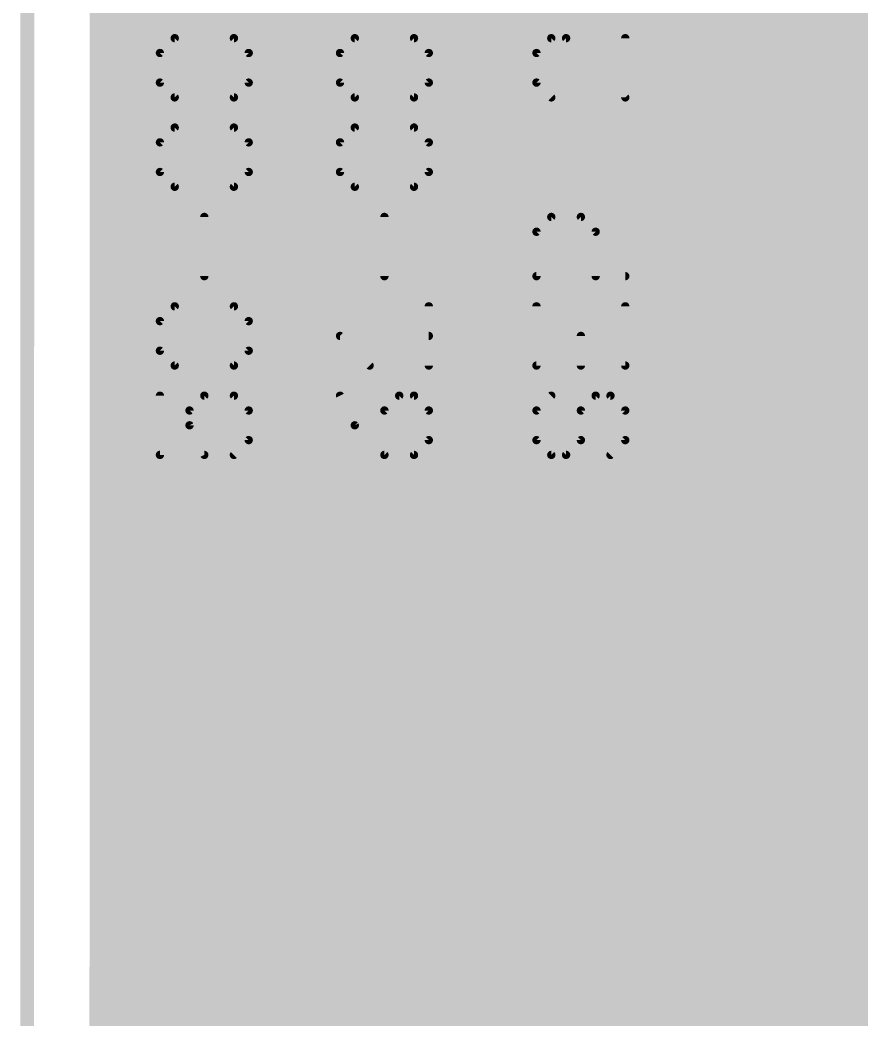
# Model space of a CAD drawing. Extents: x 0 to 10.8, y 0 to 6.1.
# Drawn here: x -0.006 to 0.601, y 0.888 to 1.608 of the extents above; entities that cross this region are included whole.
import ezdxf

# ---------------------------------------------------------------- set-up
doc = ezdxf.new("R2010")
doc.units = 0
for name, color, linetype in [('1', 22, 'CONTINUOUS'), ('16', 175, 'CONTINUOUS'), ('20', 7, 'CONTINUOUS'), ('25', 253, 'CONTINUOUS')]:
    doc.layers.add(name, color=color, linetype=linetype)

msp = doc.modelspace()

# ---------------------------------------------------------------- linework, layer by layer
at = {"layer": '1', "const_width": 0.016}
for points in [[(0.052252, 0.24398), (0.052953, 4.289807)], [(0.052488, 1.616), (1.375846, 1.616)], [(0.052484, 1.6), (1.359846, 1.6)], [(0.05248, 1.584), (1.343846, 1.584)], [(0.05248, 1.568), (1.327846, 1.568)], [(0.052476, 1.552), (1.311846, 1.552)], [(0.052472, 1.536), (0.906638, 1.536)], [(0.052472, 1.52), (0.902126, 1.52)], [(0.052469, 1.504), (0.902126, 1.504)], [(0.052465, 1.488), (0.902126, 1.488)], [(0.052465, 1.472), (0.902126, 1.472)], [(0.052461, 1.456), (0.902126, 1.456)], [(0.052457, 1.44), (0.911571, 1.44)], [(0.052453, 1.424), (0.916504, 1.424)], [(0.052453, 1.408), (0.909126, 1.408)], [(0.052449, 1.392), (0.909126, 1.392)], [(0.052445, 1.376), (0.909126, 1.376)], [(0.052445, 1.36), (0.909126, 1.36)], [(0.052441, 1.344), (0.909126, 1.344)], [(0.052437, 1.328), (0.96935, 1.328)], [(0.052433, 1.312), (0.969343, 1.312)], [(0.052433, 1.296), (0.978087, 1.296)], [(0.052429, 1.28), (1.030299, 1.28)], [(0.052425, 1.264), (1.046299, 1.264)], [(0.052425, 1.248), (1.062299, 1.248)], [(0.052421, 1.232), (1.078299, 1.232)], [(0.052417, 1.216), (1.094299, 1.216)], [(0.052417, 1.2), (1.110299, 1.2)], [(0.052413, 1.184), (1.126299, 1.184)], [(0.052409, 1.168), (1.142299, 1.168)], [(0.052406, 1.152), (1.154, 1.152)], [(0.052406, 1.136), (1.154, 1.136)], [(0.052402, 1.12), (1.154, 1.12)], [(0.052398, 1.104), (1.154, 1.104)], [(0.052398, 1.088), (1.154, 1.088)], [(0.052394, 1.072), (1.154, 1.072)], [(0.05239, 1.056), (1.154, 1.056)], [(0.05239, 1.04), (1.154, 1.04)], [(0.052386, 1.024), (1.154, 1.024)], [(0.052382, 1.008), (1.154, 1.008)], [(0.052378, 0.992), (1.154, 0.992)], [(0.052378, 0.976), (1.154299, 0.976)], [(0.052374, 0.96), (1.170299, 0.96)], [(0.05237, 0.944), (1.186299, 0.944)], [(0.05237, 0.928), (1.202299, 0.928)], [(0.052366, 0.912), (1.214, 0.912)], [(0.052362, 0.896), (1.214, 0.896)], [(0.052358, 0.88), (1.214, 0.88)]]:
    msp.add_lwpolyline(points, dxfattribs=at)
at = {"layer": '1', "const_width": 0.008}
for points in [[(0.052488, 1.62, 1), (0.052488, 1.612)], [(0.052484, 1.604, 1), (0.052484, 1.596)], [(0.05248, 1.588, 1), (0.05248, 1.58)], [(0.05248, 1.572, 1), (0.05248, 1.564)], [(0.052476, 1.556, 1), (0.052476, 1.548)], [(0.052472, 1.54, 1), (0.052472, 1.532)], [(0.052472, 1.524, 1), (0.052472, 1.516)], [(0.052469, 1.508, 1), (0.052469, 1.5)], [(0.052465, 1.492, 1), (0.052465, 1.484)], [(0.052465, 1.476, 1), (0.052465, 1.468)], [(0.052461, 1.46, 1), (0.052461, 1.452)], [(0.052457, 1.444, 1), (0.052457, 1.436)], [(0.052453, 1.428, 1), (0.052453, 1.42)], [(0.052453, 1.412, 1), (0.052453, 1.404)], [(0.052449, 1.396, 1), (0.052449, 1.388)], [(0.052445, 1.38, 1), (0.052445, 1.372)], [(0.052445, 1.364, 1), (0.052445, 1.356)], [(0.052441, 1.348, 1), (0.052441, 1.34)], [(0.052437, 1.332, 1), (0.052437, 1.324)], [(0.052433, 1.316, 1), (0.052433, 1.308)], [(0.052433, 1.3, 1), (0.052433, 1.292)], [(0.052429, 1.284, 1), (0.052429, 1.276)], [(0.052425, 1.268, 1), (0.052425, 1.26)], [(0.052425, 1.252, 1), (0.052425, 1.244)], [(0.052421, 1.236, 1), (0.052421, 1.228)], [(0.052417, 1.22, 1), (0.052417, 1.212)], [(0.052417, 1.204, 1), (0.052417, 1.196)], [(0.052413, 1.188, 1), (0.052413, 1.18)], [(0.052409, 1.172, 1), (0.052409, 1.164)], [(0.052406, 1.156, 1), (0.052406, 1.148)], [(0.052406, 1.14, 1), (0.052406, 1.132)], [(0.052402, 1.124, 1), (0.052402, 1.116)], [(0.052398, 1.108, 1), (0.052398, 1.1)], [(0.052398, 1.092, 1), (0.052398, 1.084)], [(0.052394, 1.076, 1), (0.052394, 1.068)], [(0.05239, 1.06, 1), (0.05239, 1.052)], [(0.05239, 1.044, 1), (0.05239, 1.036)], [(0.052386, 1.028, 1), (0.052386, 1.02)], [(0.052382, 1.012, 1), (0.052382, 1.004)], [(0.052378, 0.996, 1), (0.052378, 0.988)], [(0.052378, 0.98, 1), (0.052378, 0.972)], [(0.052374, 0.964, 1), (0.052374, 0.956)], [(0.05237, 0.948, 1), (0.05237, 0.94)], [(0.05237, 0.932, 1), (0.05237, 0.924)], [(0.052366, 0.916, 1), (0.052366, 0.908)], [(0.052362, 0.9, 1), (0.052362, 0.892)], [(0.052358, 0.884, 1), (0.052358, 0.876)]]:
    msp.add_lwpolyline(points, format="xyb", dxfattribs=at)
at = {"layer": '16', "const_width": 0.016}
for points in [[(0.052252, 0.24398), (0.052953, 4.289807)], [(0.052488, 1.616), (1.271303, 1.616)], [(0.052484, 1.6), (1.255303, 1.6)], [(0.05248, 1.584), (1.239303, 1.584)], [(0.05248, 1.568), (1.223303, 1.568)], [(0.052476, 1.552), (1.207303, 1.552)], [(0.052472, 1.536), (1.191303, 1.536)], [(0.052472, 1.52), (1.175303, 1.52)], [(0.052469, 1.504), (1.159303, 1.504)], [(0.052465, 1.488), (1.143303, 1.488)], [(0.052465, 1.472), (1.127303, 1.472)], [(0.052461, 1.456), (1.111303, 1.456)], [(0.052457, 1.44), (1.095303, 1.44)], [(0.052453, 1.424), (1.079303, 1.424)], [(0.052453, 1.408), (1.063303, 1.408)], [(0.052449, 1.392), (1.047303, 1.392)], [(0.052445, 1.376), (1.031303, 1.376)], [(0.052445, 1.36), (1.015303, 1.36)], [(0.052441, 1.344), (0.978091, 1.344)], [(0.052437, 1.328), (0.96935, 1.328)], [(0.052433, 1.312), (0.969343, 1.312)], [(0.052433, 1.296), (0.978087, 1.296)], [(0.052429, 1.28), (2.029846, 1.28)], [(0.052425, 1.264), (2.013846, 1.264)], [(0.052425, 1.248), (1.997846, 1.248)], [(0.052421, 1.232), (1.981846, 1.232)], [(0.052417, 1.216), (1.965846, 1.216)], [(0.052417, 1.2), (1.949846, 1.2)], [(0.052413, 1.184), (1.933846, 1.184)], [(0.052409, 1.168), (1.917846, 1.168)], [(0.052406, 1.152), (1.901846, 1.152)], [(0.052406, 1.136), (1.885846, 1.136)], [(0.052402, 1.12), (1.869846, 1.12)], [(0.052398, 1.104), (1.853846, 1.104)], [(0.052398, 1.088), (1.837846, 1.088)], [(0.052394, 1.072), (1.821846, 1.072)], [(0.05239, 1.056), (1.805846, 1.056)], [(0.05239, 1.04), (1.789846, 1.04)], [(0.052386, 1.024), (1.773846, 1.024)], [(0.052382, 1.008), (1.757846, 1.008)], [(0.052378, 0.992), (1.741846, 0.992)], [(0.052378, 0.976), (1.725846, 0.976)], [(0.052374, 0.96), (1.709846, 0.96)], [(0.05237, 0.944), (1.693846, 0.944)], [(0.05237, 0.928), (1.677846, 0.928)], [(0.052366, 0.912), (1.661846, 0.912)], [(0.052362, 0.896), (1.645846, 0.896)], [(0.052358, 0.88), (1.629846, 0.88)]]:
    msp.add_lwpolyline(points, dxfattribs=at)
at = {"layer": '16', "const_width": 0.008}
for points in [[(0.052488, 1.62, 1), (0.052488, 1.612)], [(0.052484, 1.604, 1), (0.052484, 1.596)], [(0.05248, 1.588, 1), (0.05248, 1.58)], [(0.05248, 1.572, 1), (0.05248, 1.564)], [(0.052476, 1.556, 1), (0.052476, 1.548)], [(0.052472, 1.54, 1), (0.052472, 1.532)], [(0.052472, 1.524, 1), (0.052472, 1.516)], [(0.052469, 1.508, 1), (0.052469, 1.5)], [(0.052465, 1.492, 1), (0.052465, 1.484)], [(0.052465, 1.476, 1), (0.052465, 1.468)], [(0.052461, 1.46, 1), (0.052461, 1.452)], [(0.052457, 1.444, 1), (0.052457, 1.436)], [(0.052453, 1.428, 1), (0.052453, 1.42)], [(0.052453, 1.412, 1), (0.052453, 1.404)], [(0.052449, 1.396, 1), (0.052449, 1.388)], [(0.052445, 1.38, 1), (0.052445, 1.372)], [(0.052445, 1.364, 1), (0.052445, 1.356)], [(0.052441, 1.348, 1), (0.052441, 1.34)], [(0.052437, 1.332, 1), (0.052437, 1.324)], [(0.052433, 1.316, 1), (0.052433, 1.308)], [(0.052433, 1.3, 1), (0.052433, 1.292)], [(0.052429, 1.284, 1), (0.052429, 1.276)], [(0.052425, 1.268, 1), (0.052425, 1.26)], [(0.052425, 1.252, 1), (0.052425, 1.244)], [(0.052421, 1.236, 1), (0.052421, 1.228)], [(0.052417, 1.22, 1), (0.052417, 1.212)], [(0.052417, 1.204, 1), (0.052417, 1.196)], [(0.052413, 1.188, 1), (0.052413, 1.18)], [(0.052409, 1.172, 1), (0.052409, 1.164)], [(0.052406, 1.156, 1), (0.052406, 1.148)], [(0.052406, 1.14, 1), (0.052406, 1.132)], [(0.052402, 1.124, 1), (0.052402, 1.116)], [(0.052398, 1.108, 1), (0.052398, 1.1)], [(0.052398, 1.092, 1), (0.052398, 1.084)], [(0.052394, 1.076, 1), (0.052394, 1.068)], [(0.05239, 1.06, 1), (0.05239, 1.052)], [(0.05239, 1.044, 1), (0.05239, 1.036)], [(0.052386, 1.028, 1), (0.052386, 1.02)], [(0.052382, 1.012, 1), (0.052382, 1.004)], [(0.052378, 0.996, 1), (0.052378, 0.988)], [(0.052378, 0.98, 1), (0.052378, 0.972)], [(0.052374, 0.964, 1), (0.052374, 0.956)], [(0.05237, 0.948, 1), (0.05237, 0.94)], [(0.05237, 0.932, 1), (0.05237, 0.924)], [(0.052366, 0.916, 1), (0.052366, 0.908)], [(0.052362, 0.9, 1), (0.052362, 0.892)], [(0.052358, 0.884, 1), (0.052358, 0.876)]]:
    msp.add_lwpolyline(points, format="xyb", dxfattribs=at)
at = {"layer": '20', "const_width": 0.01}
msp.add_lwpolyline([(0, 4.527559), (-0.000787, -0.007874)], dxfattribs=at)
at = {"layer": '25', "const_width": 0.006}
for points in [[(0.095173, 1.58428), (0.105846, 1.594957)], [(0.105846, 1.594957), (0.148551, 1.594957)], [(0.148551, 1.552256), (0.105846, 1.594957)], [(0.148551, 1.594957), (0.159224, 1.58428)], [(0.225094, 1.58428), (0.235768, 1.594957)], [(0.235768, 1.594957), (0.278472, 1.594957)], [(0.278472, 1.552256), (0.235768, 1.594957)], [(0.278472, 1.594957), (0.289146, 1.58428)], [(0.3775, 1.594957), (0.366827, 1.58428)], [(0.388177, 1.594957), (0.3775, 1.594957)], [(0.430878, 1.552256), (0.388177, 1.594957)], [(0.430878, 1.594957), (0.430878, 1.552256)], [(0.095173, 1.562929), (0.095173, 1.58428)], [(0.159224, 1.58428), (0.159224, 1.562929)], [(0.225094, 1.562929), (0.225094, 1.58428)], [(0.289146, 1.58428), (0.289146, 1.562929)], [(0.366827, 1.58428), (0.366827, 1.562929)], [(0.105846, 1.552256), (0.095173, 1.562929)], [(0.159224, 1.562929), (0.148551, 1.552256)], [(0.235768, 1.552256), (0.225094, 1.562929)], [(0.289146, 1.562929), (0.278472, 1.552256)], [(0.366827, 1.562929), (0.3775, 1.552256)], [(0.148551, 1.552256), (0.105846, 1.552256)], [(0.278472, 1.552256), (0.235768, 1.552256)], [(0.095173, 1.519827), (0.105846, 1.530504)], [(0.105846, 1.530504), (0.148551, 1.530504)], [(0.148551, 1.487803), (0.105846, 1.530504)], [(0.148551, 1.530504), (0.159224, 1.519827)], [(0.225094, 1.519827), (0.235768, 1.530504)], [(0.235768, 1.530504), (0.278472, 1.530504)], [(0.278472, 1.487803), (0.235768, 1.530504)], [(0.278472, 1.530504), (0.289146, 1.519827)], [(0.095173, 1.498476), (0.095173, 1.519827)], [(0.159224, 1.519827), (0.159224, 1.498476)], [(0.225094, 1.498476), (0.225094, 1.519827)], [(0.289146, 1.519827), (0.289146, 1.498476)], [(0.105846, 1.487803), (0.095173, 1.498476)], [(0.159224, 1.498476), (0.148551, 1.487803)], [(0.235768, 1.487803), (0.225094, 1.498476)], [(0.289146, 1.498476), (0.278472, 1.487803)], [(0.148551, 1.487803), (0.105846, 1.487803)], [(0.278472, 1.487803), (0.235768, 1.487803)], [(0.127201, 1.42335), (0.127201, 1.466051)], [(0.257122, 1.42335), (0.257122, 1.466051)], [(0.366827, 1.455374), (0.3775, 1.466051)], [(0.3775, 1.466051), (0.398854, 1.466051)], [(0.398854, 1.466051), (0.409528, 1.455374)], [(0.366827, 1.42335), (0.366827, 1.455374)], [(0.409528, 1.455374), (0.409528, 1.42335)], [(0.430878, 1.42335), (0.366827, 1.42335)], [(0.095173, 1.390921), (0.105846, 1.401598)], [(0.105846, 1.401598), (0.148551, 1.401598)], [(0.148551, 1.358898), (0.105846, 1.401598)], [(0.148551, 1.401598), (0.159224, 1.390921)], [(0.289146, 1.358898), (0.289146, 1.401598)], [(0.366827, 1.401598), (0.366827, 1.358898)], [(0.430878, 1.358898), (0.430878, 1.401598)], [(0.095173, 1.369571), (0.095173, 1.390921)], [(0.159224, 1.390921), (0.159224, 1.369571)], [(0.246445, 1.358898), (0.225094, 1.380248)], [(0.225094, 1.380248), (0.289146, 1.380248)], [(0.398854, 1.358898), (0.398854, 1.380248)], [(0.105846, 1.358898), (0.095173, 1.369571)], [(0.159224, 1.369571), (0.148551, 1.358898)], [(0.148551, 1.358898), (0.105846, 1.358898)], [(0.366827, 1.358898), (0.430878, 1.358898)], [(0.095173, 1.337146), (0.095173, 1.294445)], [(0.116524, 1.326469), (0.127201, 1.337146)], [(0.127201, 1.337146), (0.148551, 1.337146)], [(0.148551, 1.337146), (0.159224, 1.326469)], [(0.225094, 1.337146), (0.235768, 1.315795)], [(0.267795, 1.337146), (0.257122, 1.326469)], [(0.278472, 1.337146), (0.267795, 1.337146)], [(0.289146, 1.326469), (0.278472, 1.337146)], [(0.3775, 1.337146), (0.366827, 1.326469)], [(0.398854, 1.326469), (0.409528, 1.337146)], [(0.409528, 1.337146), (0.420205, 1.337146)], [(0.420205, 1.337146), (0.430878, 1.326469)], [(0.116524, 1.315795), (0.116524, 1.326469)], [(0.159224, 1.326469), (0.159224, 1.305118)], [(0.257122, 1.326469), (0.257122, 1.294445)], [(0.289146, 1.305118), (0.289146, 1.326469)], [(0.366827, 1.326469), (0.366827, 1.305118)], [(0.398854, 1.305118), (0.398854, 1.326469)], [(0.430878, 1.326469), (0.430878, 1.305118)], [(0.127201, 1.294445), (0.116524, 1.315795)], [(0.235768, 1.315795), (0.257122, 1.294445)], [(0.159224, 1.305118), (0.148551, 1.294445)], [(0.278472, 1.294445), (0.289146, 1.305118)], [(0.366827, 1.305118), (0.3775, 1.294445)], [(0.388177, 1.294445), (0.398854, 1.305118)], [(0.430878, 1.305118), (0.420205, 1.294445)], [(0.095173, 1.294445), (0.127201, 1.294445)], [(0.257122, 1.294445), (0.278472, 1.294445)], [(0.3775, 1.294445), (0.388177, 1.294445)]]:
    msp.add_lwpolyline(points, dxfattribs=at)
at = {"layer": '25', "const_width": 0.003}
for points in [[(0.105846, 1.596457, 1), (0.105846, 1.593457)], [(0.106907, 1.596017, 1), (0.104786, 1.593896)], [(0.106907, 1.593896, 1), (0.104786, 1.596017)], [(0.149612, 1.596017, 1), (0.14749, 1.593896)], [(0.148551, 1.593457, 1), (0.148551, 1.596457)], [(0.235768, 1.596457, 1), (0.235768, 1.593457)], [(0.236828, 1.596017, 1), (0.234707, 1.593896)], [(0.236829, 1.593896, 1), (0.234707, 1.596017)], [(0.279533, 1.596017, 1), (0.277412, 1.593896)], [(0.278472, 1.593457, 1), (0.278472, 1.596457)], [(0.3775, 1.596457, 1), (0.3775, 1.593457)], [(0.378561, 1.593896, 1), (0.376439, 1.596017)], [(0.389238, 1.596017, 1), (0.387117, 1.593896)], [(0.388177, 1.593457, 1), (0.388177, 1.596457)], [(0.432378, 1.594957, 1), (0.429378, 1.594957)], [(0.096673, 1.58428, 1), (0.093673, 1.58428)], [(0.094112, 1.58534, 1), (0.096234, 1.583219)], [(0.160724, 1.58428, 1), (0.157724, 1.58428)], [(0.158164, 1.583219, 1), (0.160285, 1.58534)], [(0.226594, 1.58428, 1), (0.223594, 1.58428)], [(0.224034, 1.58534, 1), (0.226155, 1.583219)], [(0.290646, 1.58428, 1), (0.287646, 1.58428)], [(0.288085, 1.583219, 1), (0.290207, 1.58534)], [(0.368327, 1.58428, 1), (0.365327, 1.58428)], [(0.365766, 1.58534, 1), (0.367888, 1.583219)], [(0.096234, 1.56399, 1), (0.094113, 1.561868)], [(0.093673, 1.562929, 1), (0.096673, 1.562929)], [(0.157724, 1.562929, 1), (0.160724, 1.562929)], [(0.160285, 1.561868, 1), (0.158164, 1.56399)], [(0.226155, 1.56399, 1), (0.224034, 1.561868)], [(0.223594, 1.562929, 1), (0.226594, 1.562929)], [(0.287646, 1.562929, 1), (0.290646, 1.562929)], [(0.290206, 1.561868, 1), (0.288085, 1.56399)], [(0.367887, 1.56399, 1), (0.365766, 1.561868)], [(0.365327, 1.562929, 1), (0.368327, 1.562929)], [(0.105846, 1.553756, 1), (0.105846, 1.550756)], [(0.104786, 1.551195, 1), (0.106907, 1.553317)], [(0.147491, 1.553317, 1), (0.149612, 1.551195)], [(0.147491, 1.551195, 1), (0.149612, 1.553317)], [(0.148551, 1.550756, 1), (0.148551, 1.553756)], [(0.235768, 1.553756, 1), (0.235768, 1.550756)], [(0.234707, 1.551195, 1), (0.236828, 1.553317)], [(0.277412, 1.553317, 1), (0.279533, 1.551195)], [(0.277412, 1.551195, 1), (0.279533, 1.553317)], [(0.278472, 1.550756, 1), (0.278472, 1.553756)], [(0.376439, 1.551195, 1), (0.378561, 1.553317)], [(0.429378, 1.552256, 1), (0.432378, 1.552256)], [(0.429817, 1.551195, 1), (0.431939, 1.553317)], [(0.105846, 1.532004, 1), (0.105846, 1.529004)], [(0.106907, 1.531565, 1), (0.104786, 1.529443)], [(0.106907, 1.529443, 1), (0.104786, 1.531564)], [(0.149612, 1.531564, 1), (0.14749, 1.529443)], [(0.148551, 1.529004, 1), (0.148551, 1.532004)], [(0.236828, 1.531565, 1), (0.234707, 1.529443)], [(0.235768, 1.532004, 1), (0.235768, 1.529004)], [(0.236829, 1.529443, 1), (0.234707, 1.531564)], [(0.279533, 1.531564, 1), (0.277412, 1.529443)], [(0.278472, 1.529004, 1), (0.278472, 1.532004)], [(0.096673, 1.519827, 1), (0.093673, 1.519827)], [(0.094112, 1.520887, 1), (0.096234, 1.518766)], [(0.160724, 1.519827, 1), (0.157724, 1.519827)], [(0.158164, 1.518766, 1), (0.160285, 1.520887)], [(0.226594, 1.519827, 1), (0.223594, 1.519827)], [(0.224034, 1.520887, 1), (0.226155, 1.518766)], [(0.290646, 1.519827, 1), (0.287646, 1.519827)], [(0.288085, 1.518766, 1), (0.290207, 1.520887)], [(0.093673, 1.498476, 1), (0.096673, 1.498476)], [(0.096234, 1.499537, 1), (0.094113, 1.497416)], [(0.157724, 1.498476, 1), (0.160724, 1.498476)], [(0.160285, 1.497416, 1), (0.158164, 1.499537)], [(0.223594, 1.498476, 1), (0.226594, 1.498476)], [(0.226155, 1.499537, 1), (0.224034, 1.497416)], [(0.287646, 1.498476, 1), (0.290646, 1.498476)], [(0.290206, 1.497416, 1), (0.288085, 1.499537)], [(0.105846, 1.489303, 1), (0.105846, 1.486303)], [(0.104786, 1.486742, 1), (0.106907, 1.488864)], [(0.147491, 1.488864, 1), (0.149612, 1.486742)], [(0.147491, 1.486742, 1), (0.149612, 1.488864)], [(0.148551, 1.486303, 1), (0.148551, 1.489303)], [(0.235768, 1.489303, 1), (0.235768, 1.486303)], [(0.234707, 1.486742, 1), (0.236828, 1.488864)], [(0.277412, 1.488864, 1), (0.279533, 1.486742)], [(0.277412, 1.486742, 1), (0.279533, 1.488864)], [(0.278472, 1.486303, 1), (0.278472, 1.489303)], [(0.128701, 1.466051, 1), (0.125701, 1.466051)], [(0.258622, 1.466051, 1), (0.255622, 1.466051)], [(0.3775, 1.467551, 1), (0.3775, 1.464551)], [(0.378561, 1.464991, 1), (0.376439, 1.467112)], [(0.399915, 1.467112, 1), (0.397793, 1.464991)], [(0.398854, 1.464551, 1), (0.398854, 1.467551)], [(0.368327, 1.455374, 1), (0.365327, 1.455374)], [(0.365766, 1.456434, 1), (0.367888, 1.454314)], [(0.411028, 1.455374, 1), (0.408028, 1.455374)], [(0.408467, 1.454314, 1), (0.410588, 1.456434)], [(0.125701, 1.42335, 1), (0.128701, 1.42335)], [(0.255622, 1.42335, 1), (0.258622, 1.42335)], [(0.366827, 1.42485, 1), (0.366827, 1.42185)], [(0.365327, 1.42335, 1), (0.368327, 1.42335)], [(0.408028, 1.42335, 1), (0.411028, 1.42335)], [(0.430878, 1.42185, 1), (0.430878, 1.42485)], [(0.105846, 1.403098, 1), (0.105846, 1.400098)], [(0.106907, 1.402659, 1), (0.104786, 1.400538)], [(0.106907, 1.400538, 1), (0.104786, 1.402659)], [(0.149612, 1.402659, 1), (0.14749, 1.400538)], [(0.148551, 1.400098, 1), (0.148551, 1.403098)], [(0.290646, 1.401598, 1), (0.287646, 1.401598)], [(0.368327, 1.401598, 1), (0.365327, 1.401598)], [(0.432378, 1.401598, 1), (0.429378, 1.401598)], [(0.096673, 1.390921, 1), (0.093673, 1.390921)], [(0.094112, 1.391982, 1), (0.096234, 1.389861)], [(0.160724, 1.390921, 1), (0.157724, 1.390921)], [(0.158164, 1.389861, 1), (0.160285, 1.391982)], [(0.226155, 1.381309, 1), (0.224034, 1.379187)], [(0.225094, 1.381748, 1), (0.225094, 1.378748)], [(0.289146, 1.378748, 1), (0.289146, 1.381748)], [(0.400354, 1.380248, 1), (0.397354, 1.380248)], [(0.096234, 1.370632, 1), (0.094113, 1.36851)], [(0.093673, 1.369571, 1), (0.096673, 1.369571)], [(0.157724, 1.369571, 1), (0.160724, 1.369571)], [(0.160285, 1.36851, 1), (0.158164, 1.370632)], [(0.105846, 1.360398, 1), (0.105846, 1.357398)], [(0.148551, 1.357398, 1), (0.148551, 1.360398)], [(0.366827, 1.360398, 1), (0.366827, 1.357398)], [(0.430878, 1.357398, 1), (0.430878, 1.360398)], [(0.104786, 1.357837, 1), (0.106907, 1.359958)], [(0.147491, 1.359958, 1), (0.149612, 1.357837)], [(0.147491, 1.357837, 1), (0.149612, 1.359958)], [(0.245384, 1.357837, 1), (0.247506, 1.359958)], [(0.287646, 1.358898, 1), (0.290646, 1.358898)], [(0.365327, 1.358898, 1), (0.368327, 1.358898)], [(0.397354, 1.358898, 1), (0.400354, 1.358898)], [(0.429378, 1.358898, 1), (0.432378, 1.358898)], [(0.096673, 1.337146, 1), (0.093673, 1.337146)], [(0.127201, 1.338646, 1), (0.127201, 1.335646)], [(0.128261, 1.336085, 1), (0.12614, 1.338206)], [(0.149612, 1.338206, 1), (0.14749, 1.336085)], [(0.148551, 1.335646, 1), (0.148551, 1.338646)], [(0.226436, 1.337816, 1), (0.223753, 1.336475)], [(0.267795, 1.338646, 1), (0.267795, 1.335646)], [(0.268856, 1.336085, 1), (0.266734, 1.338206)], [(0.279533, 1.338206, 1), (0.277412, 1.336085)], [(0.278472, 1.335646, 1), (0.278472, 1.338646)], [(0.378561, 1.336085, 1), (0.376439, 1.338206)], [(0.409528, 1.338646, 1), (0.409528, 1.335646)], [(0.410588, 1.336085, 1), (0.408467, 1.338206)], [(0.421266, 1.338206, 1), (0.419144, 1.336085)], [(0.420205, 1.335646, 1), (0.420205, 1.338646)], [(0.118024, 1.326469, 1), (0.115024, 1.326469)], [(0.115463, 1.327529, 1), (0.117584, 1.325408)], [(0.160724, 1.326469, 1), (0.157724, 1.326469)], [(0.158164, 1.325408, 1), (0.160285, 1.327529)], [(0.258622, 1.326469, 1), (0.255622, 1.326469)], [(0.256061, 1.327529, 1), (0.258183, 1.325408)], [(0.290646, 1.326469, 1), (0.287646, 1.326469)], [(0.288085, 1.325408, 1), (0.290207, 1.327529)], [(0.368327, 1.326469, 1), (0.365327, 1.326469)], [(0.365766, 1.327529, 1), (0.367888, 1.325408)], [(0.400354, 1.326469, 1), (0.397354, 1.326469)], [(0.397793, 1.327529, 1), (0.399915, 1.325408)], [(0.432378, 1.326469, 1), (0.429378, 1.326469)], [(0.429817, 1.325408, 1), (0.431939, 1.327529)], [(0.117865, 1.316466, 1), (0.115182, 1.315124)], [(0.236828, 1.316856, 1), (0.234707, 1.314735)], [(0.115024, 1.315795, 1), (0.118024, 1.315795)], [(0.234426, 1.315125, 1), (0.237109, 1.316466)], [(0.157724, 1.305118, 1), (0.160724, 1.305118)], [(0.160285, 1.304057, 1), (0.158164, 1.306179)], [(0.287646, 1.305118, 1), (0.290646, 1.305118)], [(0.290206, 1.304057, 1), (0.288085, 1.306179)], [(0.367887, 1.306179, 1), (0.365766, 1.304057)], [(0.365327, 1.305118, 1), (0.368327, 1.305118)], [(0.397354, 1.305118, 1), (0.400354, 1.305118)], [(0.399915, 1.304057, 1), (0.397794, 1.306179)], [(0.429378, 1.305118, 1), (0.432378, 1.305118)], [(0.431939, 1.304057, 1), (0.429817, 1.306179)], [(0.095173, 1.295945, 1), (0.095173, 1.292945)], [(0.127201, 1.292945, 1), (0.127201, 1.295945)], [(0.147491, 1.295506, 1), (0.149612, 1.293384)], [(0.257122, 1.295945, 1), (0.257122, 1.292945)], [(0.256061, 1.293384, 1), (0.258183, 1.295506)], [(0.277412, 1.295506, 1), (0.279533, 1.293384)], [(0.278472, 1.292945, 1), (0.278472, 1.295945)], [(0.3775, 1.295945, 1), (0.3775, 1.292945)], [(0.376439, 1.293384, 1), (0.378561, 1.295506)], [(0.387117, 1.295506, 1), (0.389238, 1.293384)], [(0.388177, 1.292945, 1), (0.388177, 1.295945)], [(0.419144, 1.295506, 1), (0.421265, 1.293384)], [(0.093673, 1.294445, 1), (0.096673, 1.294445)], [(0.125859, 1.293774, 1), (0.128542, 1.295116)], [(0.255622, 1.294445, 1), (0.258622, 1.294445)]]:
    msp.add_lwpolyline(points, format="xyb", dxfattribs=at)

doc.saveas('drawing.dxf')
